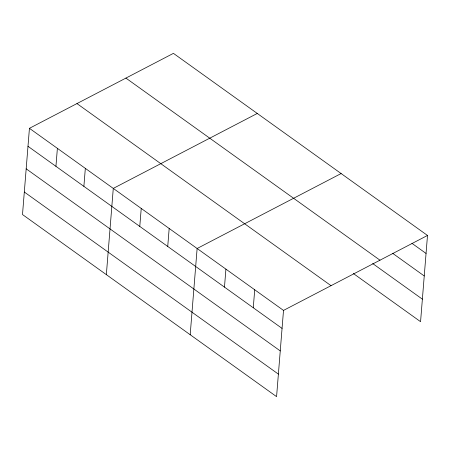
<?xml version="1.0" encoding="UTF-8"?>
<svg xmlns="http://www.w3.org/2000/svg" width="450" height="450" viewBox="0 0 450 450"><rect width="100%" height="100%" fill="white"/><g stroke="black" fill="none" stroke-linecap="round" stroke-linejoin="round"><path stroke-width="0.67" d="M29.436 128.317L22.5 214.543L276.576 396.641L283.511 310.41L427.5 235.457L173.424 53.359L29.436 128.317L283.511 310.41M55.941 166.331L57.386 148.348M83.886 186.362L85.331 168.373M106.346 274.635L113.282 188.404L257.271 113.451M139.781 226.423L141.233 208.434M167.732 246.454L169.178 228.465M190.187 334.727L197.128 248.496L341.117 173.542M224.471 287.123L225.922 269.134M253.271 307.761L254.717 289.772M427.5 235.457L420.564 321.683L353.374 273.532M411.936 243.326L426.054 253.44M392.625 253.299L424.243 275.963M125.91 78.097L379.986 260.19M372.69 263.554L422.376 299.166M76.956 103.579L331.026 285.671M27.99 146.301L282.066 328.399M26.179 168.823L280.254 350.916M24.311 192.026L278.387 374.119"/></g></svg>
